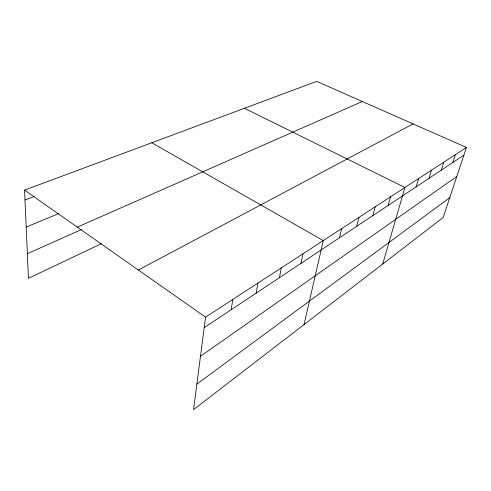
<?xml version="1.0" encoding="UTF-8"?>
<svg xmlns="http://www.w3.org/2000/svg" width="491" height="491" viewBox="0 0 491 491"><rect width="100%" height="100%" fill="white"/><g stroke="black" fill="none" stroke-linecap="round" stroke-linejoin="round"><path stroke-width="0.74" d="M466.45 147.447L205.563 317.174L193.546 409.623L443.146 217.507L466.45 147.447L316.713 81.377L24.55 190.121L28.423 278.311L101.293 243.732M231.2 309.723L232.777 299.473M256.185 293.121L257.953 283.092M279.385 277.71L281.306 267.902M300.983 263.36L303.027 253.767M304.027 324.588L323.287 240.584L151.78 142.764M339.447 237.81L341.687 228.616M356.644 226.388L358.952 217.384M372.822 215.641L375.192 206.815M388.074 205.508L390.492 196.86M382.71 264.023L404.934 187.47L244.401 108.29M416.092 186.899L418.584 178.589M428.987 178.331L431.503 170.181M441.219 170.199L443.76 162.208M452.837 162.484L455.39 154.64M196.866 384.103L449.744 197.67M200.481 356.276L456.79 176.484M204.201 327.65L463.891 155.144M138.37 270.013L413.078 123.898M27.343 253.7L81.346 229.616M77.271 227.13L362.327 101.502M26.176 227.094L58.932 213.499M24.986 199.984L34.253 196.425M24.55 190.121L205.563 317.174"/></g></svg>
